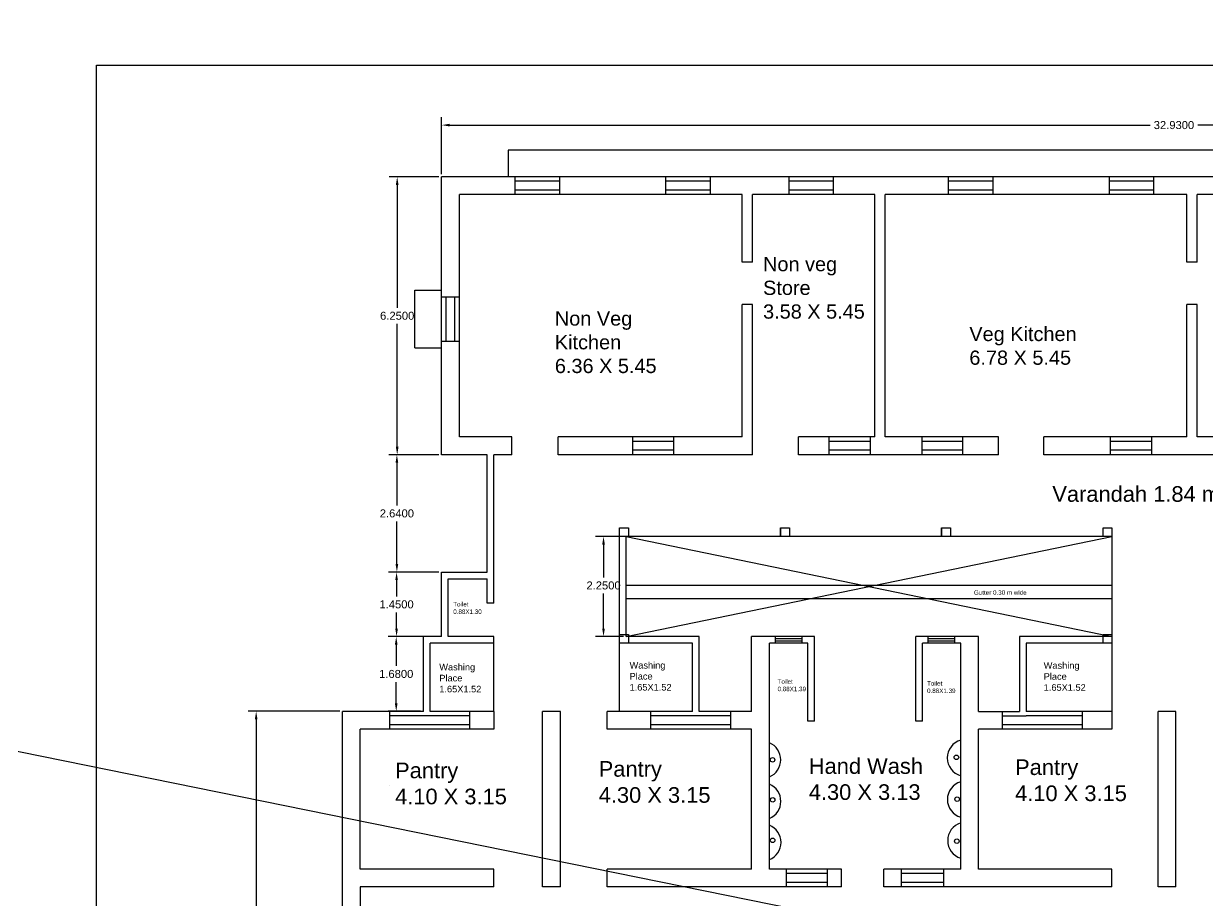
# Model space of a CAD drawing. Header units: inches. Extents: x 101 to 668, y -217 to 99.
# Drawn here: x 438.55 to 465.16, y 34.14 to 53.85 of the extents above; entities that cross this region are included whole.
import ezdxf

# ---------------------------------------------------------------- set-up
doc = ezdxf.new("R2010")
doc.units = ezdxf.units.IN
doc.header["$MEASUREMENT"] = 0
doc.styles.get("Standard").update_dxf_attribs({"font": 'arial.ttf'})
doc.dimstyles.get("Standard").update_dxf_attribs({"dimtxt": 0.18, "dimasz": 0.18, "dimexe": 0.18, "dimexo": 0.0625, "dimgap": 0.09, "dimtad": 0, "dimtih": 1, "dimtoh": 1, "dimdec": 4, "dimzin": 0, "dimdsep": 46, "dimtxsty": 'Standard', "dimcen": 0.09, "dimadec": 0, "dimazin": 0, "dimtfac": 1, "dimtdec": 4, "dimtofl": 0, "dimtmove": 0, "dimatfit": 3, "dimfxl": 1, "dimtolj": 1, "dimtzin": 0, "dimarcsym": 0})

# ---------------------------------------------------------------- blocks, each defined once
blk = doc.blocks.new('*D133')
at = {"color": 0, "lineweight": -2}
for p, q in [((452.034, 42.318), (451.406, 42.318)), ((451.586, 42.138), (451.586, 41.399)), ((451.586, 40.248), (451.586, 41.036)), ((452.034, 40.068), (451.406, 40.068))]:
    blk.add_line(p, q, dxfattribs=at)
at = {"color": 0}
for points in [[(451.556, 42.138), (451.616, 42.138), (451.586, 42.318)], [(451.556, 40.248), (451.616, 40.248), (451.586, 40.068)]]:
    blk.add_solid(points, dxfattribs=at)
at = {"layer": 'Defpoints', "color": 0}
for p in [(451.586, 42.318), (452.096, 42.318), (452.096, 40.068)]:
    blk.add_point(p, dxfattribs=at)
at = {"color": 0, "insert": (451.586, 41.218), "char_height": 0.18, "attachment_point": 5}
blk.add_mtext('\\A1;2.2500', dxfattribs=at)
blk = doc.blocks.new('*D134')
at = {"color": 0, "lineweight": -2}
for p, q in [((445.654, 38.388), (443.596, 38.388)), ((443.776, 38.208), (443.776, 31.059)), ((443.776, 23.548), (443.776, 30.696)), ((445.654, 23.368), (443.596, 23.368))]:
    blk.add_line(p, q, dxfattribs=at)
at = {"color": 0}
for points in [[(443.746, 38.208), (443.806, 38.208), (443.776, 38.388)], [(443.746, 23.548), (443.806, 23.548), (443.776, 23.368)]]:
    blk.add_solid(points, dxfattribs=at)
at = {"layer": 'Defpoints', "color": 0}
for p in [(445.716, 38.388), (443.776, 23.368), (445.716, 23.368)]:
    blk.add_point(p, dxfattribs=at)
at = {"color": 0, "insert": (443.776, 30.878), "char_height": 0.18, "attachment_point": 5}
blk.add_mtext('\\A1;15.15', dxfattribs=at)
blk = doc.blocks.new('*D135')
at = {"color": 0, "lineweight": -2}
for p, q in [((447.474, 40.068), (446.745, 40.068)), ((446.925, 39.888), (446.925, 39.409)), ((446.925, 38.568), (446.925, 39.046)), ((447.474, 38.388), (446.745, 38.388))]:
    blk.add_line(p, q, dxfattribs=at)
at = {"color": 0}
for points in [[(446.895, 39.888), (446.955, 39.888), (446.925, 40.068)], [(446.895, 38.568), (446.955, 38.568), (446.925, 38.388)]]:
    blk.add_solid(points, dxfattribs=at)
at = {"layer": 'Defpoints', "color": 0}
for p in [(446.925, 40.068), (447.536, 40.068), (447.536, 38.388)]:
    blk.add_point(p, dxfattribs=at)
at = {"color": 0, "insert": (446.925, 39.228), "char_height": 0.18, "attachment_point": 5}
blk.add_mtext('\\A1;1.6800', dxfattribs=at)
blk = doc.blocks.new('*D136')
at = {"color": 0, "lineweight": -2}
for p, q in [((447.884, 41.518), (446.753, 41.518)), ((446.933, 41.338), (446.933, 40.974)), ((446.933, 40.248), (446.933, 40.611)), ((447.884, 40.068), (446.753, 40.068))]:
    blk.add_line(p, q, dxfattribs=at)
at = {"color": 0}
for points in [[(446.903, 41.338), (446.963, 41.338), (446.933, 41.518)], [(446.903, 40.248), (446.963, 40.248), (446.933, 40.068)]]:
    blk.add_solid(points, dxfattribs=at)
at = {"layer": 'Defpoints', "color": 0}
for p in [(446.933, 41.518), (447.946, 41.518), (447.946, 40.068)]:
    blk.add_point(p, dxfattribs=at)
at = {"color": 0, "insert": (446.933, 40.793), "char_height": 0.18, "attachment_point": 5}
blk.add_mtext('\\A1;1.4500', dxfattribs=at)
blk = doc.blocks.new('*D137')
at = {"color": 0, "lineweight": -2}
for p, q in [((447.884, 44.158), (446.76, 44.158)), ((446.94, 43.978), (446.94, 43.019)), ((446.94, 41.698), (446.94, 42.656)), ((447.884, 41.518), (446.76, 41.518))]:
    blk.add_line(p, q, dxfattribs=at)
at = {"color": 0}
for points in [[(446.91, 43.978), (446.97, 43.978), (446.94, 44.158)], [(446.91, 41.698), (446.97, 41.698), (446.94, 41.518)]]:
    blk.add_solid(points, dxfattribs=at)
at = {"layer": 'Defpoints', "color": 0}
for p in [(446.94, 44.158), (447.946, 44.158), (447.946, 41.518)]:
    blk.add_point(p, dxfattribs=at)
at = {"color": 0, "insert": (446.94, 42.838), "char_height": 0.18, "attachment_point": 5}
blk.add_mtext('\\A1;2.6400', dxfattribs=at)
blk = doc.blocks.new('*D138')
at = {"color": 0, "lineweight": -2}
for p, q in [((447.884, 50.408), (446.767, 50.408)), ((446.947, 50.228), (446.947, 47.464)), ((446.947, 44.338), (446.947, 47.101)), ((447.884, 44.158), (446.767, 44.158))]:
    blk.add_line(p, q, dxfattribs=at)
at = {"color": 0}
for points in [[(446.917, 50.228), (446.977, 50.228), (446.947, 50.408)], [(446.917, 44.338), (446.977, 44.338), (446.947, 44.158)]]:
    blk.add_solid(points, dxfattribs=at)
at = {"layer": 'Defpoints', "color": 0}
for p in [(447.946, 50.408), (446.947, 44.158), (447.946, 44.158)]:
    blk.add_point(p, dxfattribs=at)
at = {"color": 0, "insert": (446.947, 47.283), "char_height": 0.18, "attachment_point": 5}
blk.add_mtext('\\A1;6.2500', dxfattribs=at)
blk = doc.blocks.new('*D139')
at = {"color": 0, "lineweight": -2}
for p, q in [((447.946, 50.47), (447.946, 51.751)), ((480.876, 50.47), (480.876, 51.751)), ((448.126, 51.571), (463.878, 51.571)), ((480.696, 51.571), (464.944, 51.571))]:
    blk.add_line(p, q, dxfattribs=at)
at = {"color": 0}
for points in [[(448.126, 51.601), (448.126, 51.541), (447.946, 51.571)], [(480.696, 51.601), (480.696, 51.541), (480.876, 51.571)]]:
    blk.add_solid(points, dxfattribs=at)
at = {"layer": 'Defpoints', "color": 0}
for p in [(480.876, 51.571), (447.946, 50.408), (480.876, 50.408)]:
    blk.add_point(p, dxfattribs=at)
at = {"color": 0, "insert": (464.411, 51.571), "char_height": 0.18, "attachment_point": 5}
blk.add_mtext('\\A1;32.9300', dxfattribs=at)

msp = doc.modelspace()

# ---------------------------------------------------------------- linework, layer by layer
for p, q in [((503.45982, 24.28057), (357.78685, 53.85256)), ((479.11342, 51.00756), (449.44308, 51.00756)), ((449.44308, 51.00756), (449.44308, 50.40756)), ((480.87609, 50.40756), (447.94609, 50.40756)), ((447.94609, 44.15756), (447.94609, 50.40756)), ((449.59308, 50.40756), (449.59308, 50.00756)), ((450.59308, 50.30756), (449.59308, 50.30756)), ((450.59308, 50.40756), (450.59308, 50.00756)), ((452.98247, 50.40756), (452.98247, 50.00756)), ((453.98247, 50.30756), (452.98247, 50.30756)), ((453.98247, 50.40756), (453.98247, 50.00756)), ((455.75161, 50.40756), (455.75161, 50.00756)), ((456.75161, 50.30756), (455.75161, 50.30756)), ((456.75161, 50.40756), (456.75161, 50.00756)), ((459.33571, 50.40756), (459.33571, 50.00756)), ((460.33571, 50.30756), (459.33571, 50.30756)), ((460.33571, 50.40756), (460.33571, 50.00756)), ((462.95425, 50.40756), (462.95425, 50.00756)), ((463.95425, 50.30756), (462.95425, 50.30756)), ((463.95425, 50.40756), (463.95425, 50.00756)), ((450.59308, 50.10756), (449.59308, 50.10756)), ((453.98247, 50.10756), (452.98247, 50.10756)), ((456.75161, 50.10756), (455.75161, 50.10756)), ((460.33571, 50.10756), (459.33571, 50.10756)), ((463.95425, 50.10756), (462.95425, 50.10756)), ((451.92609, 50.00756), (448.34609, 50.00756)), ((448.34609, 44.55756), (448.34609, 50.00756)), ((454.70609, 50.00756), (451.92609, 50.00756)), ((454.70609, 48.48756), (454.70609, 50.00756)), ((457.68609, 50.00756), (454.93609, 50.00756)), ((454.93609, 48.48756), (454.93609, 50.00756)), ((457.68609, 44.55756), (457.68609, 50.00756)), ((461.88823, 50.00756), (457.91609, 50.00756)), ((457.91609, 44.55756), (457.91609, 50.00756)), ((464.70087, 50.00756), (461.88823, 50.00756)), ((464.70087, 48.48756), (464.70087, 50.00756)), ((468.48171, 50.00756), (464.93087, 50.00756)), ((464.93087, 48.48756), (464.93087, 50.00756)), ((454.93609, 48.48756), (454.70609, 48.48756)), ((464.93087, 48.48756), (464.70087, 48.48756)), ((447.34609, 46.56198), (447.34609, 47.86198)), ((447.34609, 47.86198), (447.94609, 47.86198)), ((447.94609, 47.71198), (448.34609, 47.71198)), ((448.04609, 46.71198), (448.04609, 47.71198)), ((448.24609, 46.71198), (448.24609, 47.71198)), ((454.70609, 44.55756), (454.70609, 47.53756)), ((454.93609, 47.53756), (454.70609, 47.53756)), ((454.93609, 44.15756), (454.93609, 47.53756)), ((464.70087, 44.55756), (464.70087, 47.53756)), ((464.93087, 47.53756), (464.70087, 47.53756)), ((464.93087, 44.55756), (464.93087, 47.53756)), ((447.94609, 46.71198), (448.34609, 46.71198)), ((447.34609, 46.56198), (447.94609, 46.56198)), ((449.52609, 44.55756), (448.34609, 44.55756)), ((449.52609, 44.15756), (449.52609, 44.55756)), ((452.15609, 44.55756), (450.56609, 44.55756)), ((450.56609, 44.15756), (450.56609, 44.55756)), ((454.70609, 44.55756), (452.15609, 44.55756)), ((452.24609, 44.15756), (452.24609, 44.55756)), ((453.16609, 44.45756), (452.24609, 44.45756)), ((453.16609, 44.15756), (453.16609, 44.55756)), ((457.68609, 44.55756), (455.96609, 44.55756)), ((455.96609, 44.15756), (455.96609, 44.55756)), ((456.65609, 44.15756), (456.65609, 44.55756)), ((457.58609, 44.45756), (456.65609, 44.45756)), ((457.58609, 44.15756), (457.58609, 44.55756)), ((460.46609, 44.55756), (457.91609, 44.55756)), ((458.74609, 44.15756), (458.74609, 44.55756)), ((459.66609, 44.45756), (458.74609, 44.45756)), ((459.66609, 44.15756), (459.66609, 44.55756)), ((460.46609, 44.15756), (460.46609, 44.55756)), ((464.70087, 44.55756), (461.48609, 44.55756)), ((461.48609, 44.15756), (461.48609, 44.55756)), ((462.98609, 44.15756), (462.98609, 44.55756)), ((463.91609, 44.45756), (462.98609, 44.45756)), ((463.91609, 44.15756), (463.91609, 44.55756)), ((465.47609, 44.55756), (464.93087, 44.55756)), ((453.16609, 44.25756), (452.24609, 44.25756)), ((457.58609, 44.25756), (456.65609, 44.25756)), ((459.66609, 44.25756), (458.74609, 44.25756)), ((463.91609, 44.25756), (462.98609, 44.25756)), ((448.96609, 44.15756), (447.94609, 44.15756)), ((448.96609, 41.51756), (448.96609, 44.15756)), ((449.52609, 44.15756), (449.11609, 44.15756)), ((449.11609, 40.81756), (449.11609, 44.15756)), ((454.93609, 44.15756), (450.56609, 44.15756)), ((460.46609, 44.15756), (455.96609, 44.15756)), ((465.47609, 44.15756), (461.48609, 44.15756)), ((451.94609, 42.31756), (451.94609, 42.51756)), ((451.94609, 42.51756), (452.14609, 42.51756)), ((463.01609, 42.31756), (451.94609, 42.31756)), ((451.94609, 38.38756), (451.94609, 42.31756)), ((452.14609, 42.31756), (451.94609, 42.31756)), ((452.09609, 40.06756), (452.09609, 42.31756)), ((452.09609, 42.31756), (463.01609, 40.06756)), ((452.09609, 40.06756), (463.01609, 42.31756)), ((452.14609, 42.51756), (452.14609, 42.31756)), ((455.56609, 42.51756), (455.56609, 42.31756)), ((455.56609, 42.31756), (455.56609, 42.51756)), ((455.56609, 42.51756), (455.76609, 42.51756)), ((455.76609, 42.31756), (455.56609, 42.31756)), ((455.76609, 42.51756), (455.76609, 42.31756)), ((459.18609, 42.51756), (459.18609, 42.31756)), ((459.18609, 42.31756), (459.18609, 42.51756)), ((459.18609, 42.51756), (459.38609, 42.51756)), ((459.38609, 42.31756), (459.18609, 42.31756)), ((459.38609, 42.51756), (459.38609, 42.31756)), ((462.81609, 42.31756), (462.81609, 42.51756)), ((462.81609, 42.51756), (463.01609, 42.51756)), ((463.01609, 42.31756), (462.81609, 42.31756)), ((463.01609, 42.51756), (463.01609, 42.31756)), ((463.01609, 42.31756), (463.01609, 37.98756)), ((447.94609, 40.06756), (447.94609, 41.51756)), ((447.94609, 41.51756), (448.96609, 41.51756)), ((448.09609, 40.06756), (448.09609, 41.36756)), ((448.09609, 41.36756), (448.96609, 41.36756)), ((448.96609, 40.81756), (448.96609, 41.36756)), ((463.01609, 41.21756), (452.09609, 41.21756)), ((449.11609, 40.81756), (448.96609, 40.81756)), ((463.01609, 40.91756), (452.09609, 40.91756)), ((447.94609, 40.06756), (447.53609, 40.06756)), ((447.53609, 38.38756), (447.53609, 40.06756)), ((449.11609, 40.06756), (448.09609, 40.06756)), ((449.11609, 38.38756), (449.11609, 40.06756)), ((451.94609, 39.91756), (451.94609, 40.11756)), ((451.94609, 40.11756), (452.14609, 40.11756)), ((453.73609, 40.06756), (452.09609, 40.06756)), ((452.14609, 40.11756), (452.14609, 39.91756)), ((453.73609, 38.38756), (453.73609, 40.06756)), ((456.32609, 40.06756), (454.91609, 40.06756)), ((454.91609, 38.38756), (454.91609, 40.06756)), ((455.4496, 39.91756), (455.4496, 40.06756)), ((456.0496, 40.01756), (455.4496, 40.01756)), ((456.0496, 39.96756), (455.4496, 39.96756)), ((456.0496, 39.91756), (456.0496, 40.06756)), ((456.32609, 38.16756), (456.32609, 40.06756)), ((460.01609, 40.06756), (458.60609, 40.06756)), ((458.60609, 38.16756), (458.60609, 40.06756)), ((458.88467, 39.91756), (458.88467, 40.06756)), ((459.48467, 40.01756), (458.88467, 40.01756)), ((459.48467, 39.96756), (458.88467, 39.96756)), ((459.48467, 39.91756), (459.48467, 40.06756)), ((460.01609, 38.38756), (460.01609, 40.06756)), ((463.01609, 40.06756), (460.93609, 40.06756)), ((460.93609, 40.06756), (460.93609, 38.38756)), ((462.81609, 39.91756), (462.81609, 40.11756)), ((462.81609, 40.11756), (463.01609, 40.11756)), ((463.01609, 40.11756), (463.01609, 39.91756)), ((449.11609, 39.91756), (447.68609, 39.91756)), ((447.68609, 38.38756), (447.68609, 39.91756)), ((453.58609, 39.91756), (451.94609, 39.91756)), ((452.14609, 39.91756), (451.94609, 39.91756)), ((453.58609, 38.38756), (453.58609, 39.91756)), ((456.17609, 39.91756), (455.31609, 39.91756)), ((455.31609, 34.83756), (455.31609, 39.91756)), ((456.17609, 38.16756), (456.17609, 39.91756)), ((459.61609, 39.91756), (458.75609, 39.91756)), ((458.75609, 38.16756), (458.75609, 39.91756)), ((459.61609, 38.38756), (459.61609, 39.91756)), ((463.01609, 39.91756), (461.08609, 39.91756)), ((461.08609, 39.91756), (461.08609, 38.38756)), ((463.01609, 39.91756), (462.81609, 39.91756)), ((447.53609, 38.38756), (445.71609, 38.38756)), ((445.71609, 23.36756), (445.71609, 38.38756)), ((446.77379, 38.38756), (446.77379, 37.98756)), ((449.11609, 38.38756), (447.68609, 38.38756)), ((448.57379, 38.38756), (448.57379, 37.98756)), ((449.11609, 38.38756), (449.11609, 37.98756)), ((450.61609, 38.38756), (450.21609, 38.38756)), ((450.21609, 34.43756), (450.21609, 38.38756)), ((450.61609, 34.43756), (450.61609, 38.38756)), ((452.09609, 38.38756), (451.66609, 38.38756)), ((451.66609, 37.98756), (451.66609, 38.38756)), ((453.58609, 38.38756), (452.09609, 38.38756)), ((452.63951, 38.38756), (452.63951, 37.98756)), ((454.91609, 38.38756), (453.73609, 38.38756)), ((454.43951, 38.38756), (454.43951, 37.98756)), ((459.61609, 34.83756), (459.61609, 38.38756)), ((460.01609, 38.38756), (460.93609, 38.38756)), ((460.54814, 38.38756), (460.54814, 37.98756)), ((463.01609, 38.38756), (461.08609, 38.38756)), ((462.34814, 38.38756), (462.34814, 37.98756)), ((464.45609, 38.38756), (464.05609, 38.38756)), ((464.05609, 34.43756), (464.05609, 38.38756)), ((464.45609, 34.43756), (464.45609, 38.38756)), ((447.68609, 38.28756), (446.77379, 38.28756)), ((448.57379, 38.08756), (446.77379, 38.08756)), ((448.57379, 38.28756), (447.68609, 38.28756)), ((453.58609, 38.28756), (452.63951, 38.28756)), ((454.43951, 38.08756), (452.63951, 38.08756)), ((454.43951, 38.28756), (453.58609, 38.28756)), ((456.32609, 38.16756), (456.17609, 38.16756)), ((458.75609, 38.16756), (458.60609, 38.16756)), ((460.54814, 38.28756), (461.08609, 38.28756)), ((462.34814, 38.08756), (460.54814, 38.08756)), ((462.34814, 38.28756), (461.08609, 38.28756)), ((449.11609, 37.98756), (446.11609, 37.98756)), ((446.11609, 34.83756), (446.11609, 37.98756)), ((454.91609, 37.98756), (451.66609, 37.98756)), ((454.91609, 34.83756), (454.91609, 37.98756)), ((463.01609, 37.98756), (460.01609, 37.98756)), ((460.01609, 34.83756), (460.01609, 37.98756)), ((446.77379, 36.71632), (446.77379, 36.71632)), ((452.63951, 36.5173), (452.63951, 36.5173)), ((449.11609, 34.83756), (446.11609, 34.83756)), ((449.11609, 34.43756), (449.11609, 34.83756)), ((454.91609, 34.83756), (451.66609, 34.83756)), ((451.66609, 34.43756), (451.66609, 34.83756)), ((456.93609, 34.83756), (455.31609, 34.83756)), ((455.69913, 34.43756), (455.69913, 34.83756)), ((456.61913, 34.73756), (455.69913, 34.73756)), ((456.61913, 34.43756), (456.61913, 34.83756)), ((456.93609, 34.43756), (456.93609, 34.83756)), ((459.61609, 34.83756), (457.88609, 34.83756)), ((457.88609, 34.43756), (457.88609, 34.83756)), ((458.28609, 34.43756), (458.28609, 34.83756)), ((459.23609, 34.73756), (458.28609, 34.73756)), ((459.23609, 34.43756), (459.23609, 34.83756)), ((463.01609, 34.83756), (460.01609, 34.83756)), ((463.01609, 34.43756), (463.01609, 34.83756)), ((449.11609, 34.43756), (446.11609, 34.43756)), ((446.11609, 34.43756), (446.11609, 23.76756)), ((450.61609, 34.43756), (450.21609, 34.43756)), ((456.93609, 34.43756), (451.66609, 34.43756)), ((456.61913, 34.53756), (455.69913, 34.53756)), ((463.01609, 34.43756), (457.88609, 34.43756)), ((459.23609, 34.53756), (458.28609, 34.53756)), ((464.45609, 34.43756), (464.05609, 34.43756))]:
    msp.add_line(p, q)
msp.add_lwpolyline([(440.18535, 52.91841), (487.68988, 52.91841), (487.68988, 15.24512), (440.18535, 15.24512)], close=True)
for centre in [(455.38619, 37.29729), (459.5195, 37.35465), (459.53724, 36.41278), (455.3898, 36.39599), (455.38704, 35.48582), (459.529, 35.46744)]:
    msp.add_circle(centre, 0.051)
for centre, start, end in [((455.15453, 37.29718), 292.884229, 67.115771), ((459.72973, 37.33915), 105.875462, 254.124538), ((455.15685, 36.36316), 292.53675, 67.46325), ((459.73205, 36.40513), 106.208988, 253.791012), ((455.16363, 35.43926), 291.528785, 68.471215), ((459.73883, 35.48122), 107.184467, 252.815533)]:
    msp.add_arc(centre, 0.41545, start, end)

# ---------------------------------------------------------------- texts
at = {"attachment_point": 1}
for s, insert, char_height, width in [('Non veg\\PStore\\P3.58 X 5.45', (455.17283, 48.60597), 0.3200978, 2.729872), ('Non Veg Kitchen\\P6.36 X 5.45', (450.49162, 47.38253), 0.3200978, 2.729872), ('Veg Kitchen\\P6.78 X 5.45', (459.81069, 47.03461), 0.3200978, 2.729872), ('Varandah 1.84 m wide', (461.67684, 43.45165), 0.351739, 8.6047683), ('Gutter 0.30 m wide', (459.91354, 41.10887), 0.100473, 2.729872), ('Toilet\\P0.88X1.30', (448.20714, 40.84678), 0.100473, 2.729872), ('Washing \\PPlace\\P1.65X1.52', (447.89359, 39.45687), 0.14837, 2.729872), ('Washing \\PPlace\\P1.65X1.52', (452.17122, 39.49794), 0.14837, 2.729872), ('Washing \\PPlace\\P1.65X1.52', (461.48223, 39.49323), 0.14837, 2.729872), ('Toilet\\P0.88X1.39', (455.49852, 39.10853), 0.100473, 2.729872), ('Toilet\\P0.88X1.39', (458.85972, 39.06767), 0.100473, 2.729872), ('Pantry\\P4.30 X 3.15', (451.47793, 37.26909), 0.351739, 8.6047683), ('Hand Wash\\P4.30 X 3.13', (456.2007, 37.33367), 0.351739, 8.6047683), ('Pantry\\P4.10 X 3.15', (460.83941, 37.30708), 0.351739, 8.6047683), ('Pantry\\P4.10 X 3.15', (446.90015, 37.23519), 0.351739, 8.6047683)]:
    msp.add_mtext(s, dxfattribs=dict(at, insert=insert, char_height=char_height, width=width))

# ---------------------------------------------------------------- dimensions: what is measured, and where the dimension line sits
dim = msp.add_linear_dim(base=(480.87609, 51.57089), p1=(447.94609, 50.40756), p2=(480.87609, 50.40756), dimstyle='Standard')
dim.commit()
dim.dimension.update_dxf_attribs({"geometry": '*D139', "text_midpoint": (464.41109, 51.57089)})
for base, p1, p2, picture, middle in [((446.94711, 44.15756), (447.94609, 50.40756), (447.94609, 44.15756), '*D138', (446.94711, 47.28256)), ((446.94046, 44.15756), (447.94609, 41.51756), (447.94609, 44.15756), '*D137', (446.94046, 42.83756)), ((446.93273, 41.51756), (447.94609, 40.06756), (447.94609, 41.51756), '*D136', (446.93273, 40.79256)), ((446.92457, 40.06756), (447.53609, 38.38756), (447.53609, 40.06756), '*D135', (446.92457, 39.22756))]:
    dim = msp.add_linear_dim(base=base, p1=p1, p2=p2, angle=90, dimstyle='Standard')
    dim.commit()
    dim.dimension.update_dxf_attribs({"geometry": picture, "text_midpoint": middle})
dim = msp.add_linear_dim(base=(451.58555, 42.31756), p1=(452.09609, 40.06756), p2=(452.09609, 42.31756), angle=90, dimstyle='Standard')
dim.commit()
dim.dimension.update_dxf_attribs({"geometry": '*D133', "text_midpoint": (451.58555, 41.21756), "dimtype": 160})
dim = msp.add_linear_dim(base=(443.77648, 23.36756), p1=(445.71609, 38.38756), p2=(445.71609, 23.36756), angle=90, text='15.15', dimstyle='Standard')
dim.commit()
dim.dimension.update_dxf_attribs({"geometry": '*D134', "text_midpoint": (443.77648, 30.87756)})

doc.saveas('drawing.dxf')
